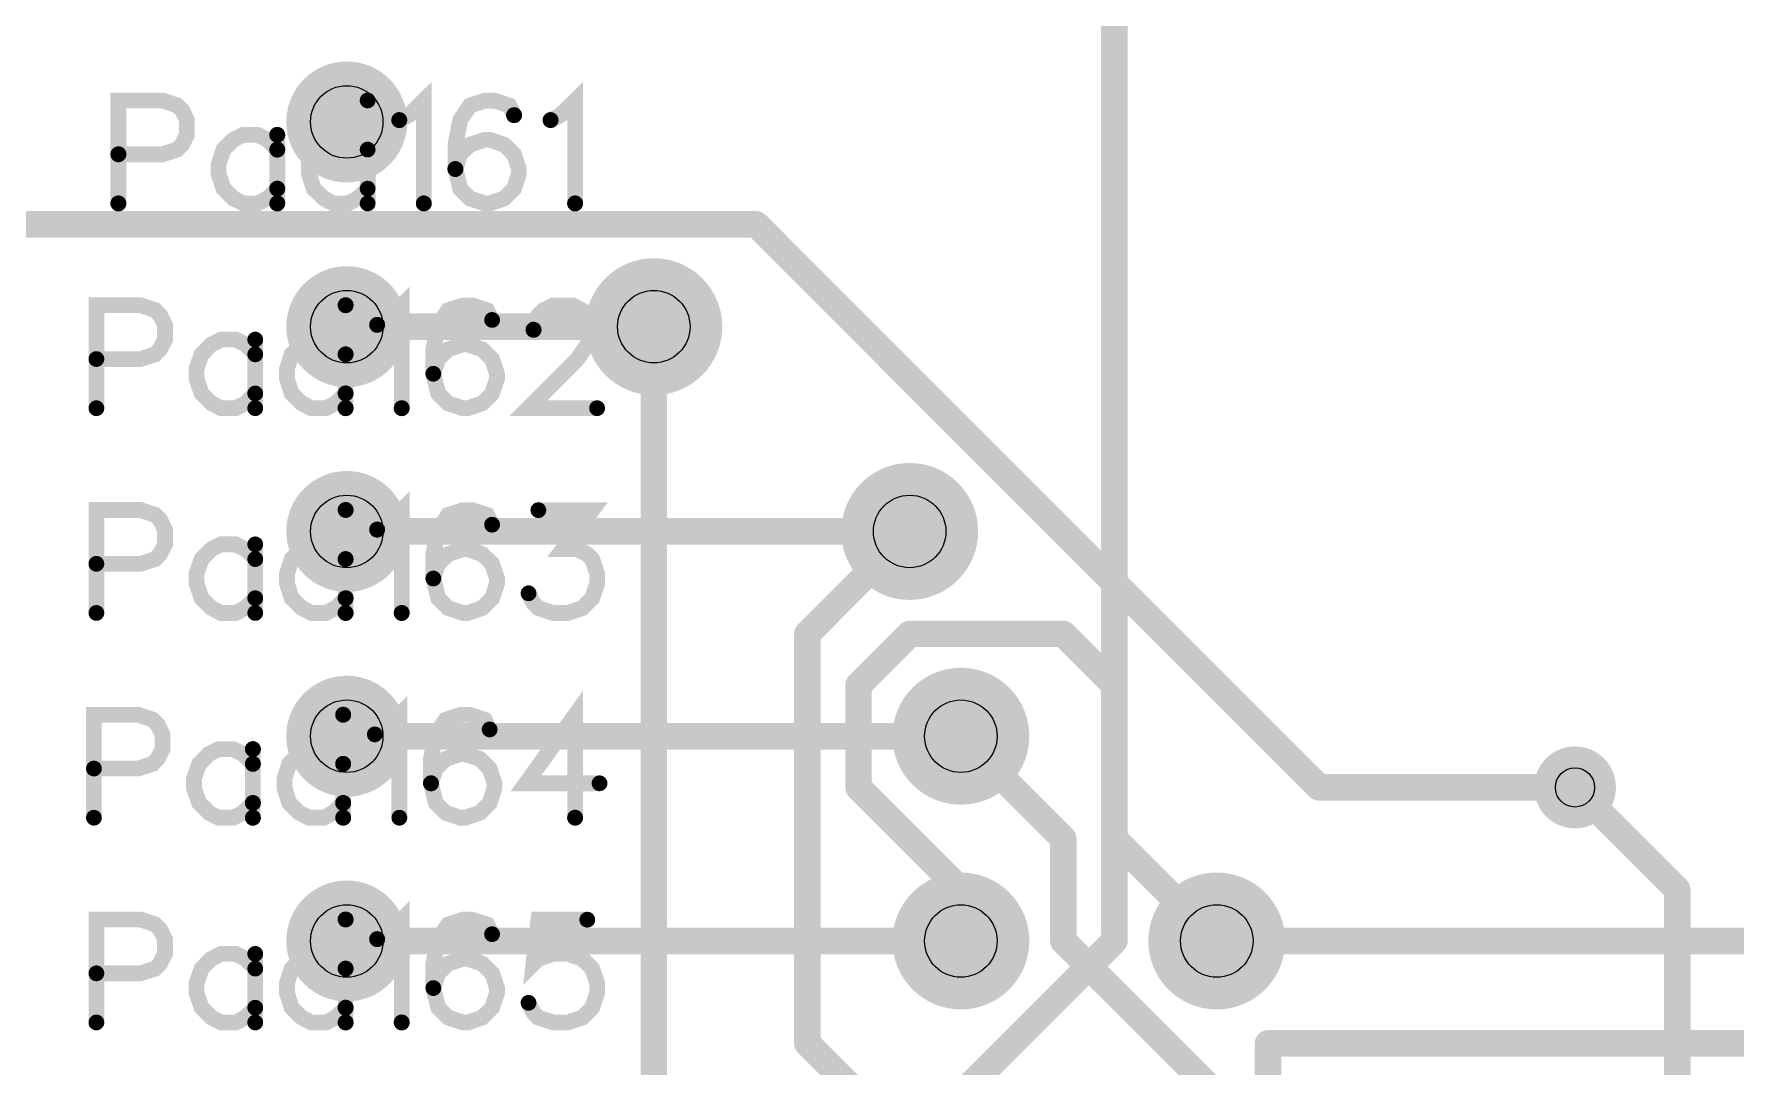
# Model space of a CAD drawing. Extents: x -0.03 to 2.52, y 0 to 2.59.
# Drawn here: x 0.847 to 1.679, y 1.513 to 2.018 of the extents above; entities that cross this region are included whole.
import ezdxf

# ---------------------------------------------------------------- set-up
doc = ezdxf.new("R2010")
doc.units = 0
for name, color, linetype in [('Bottom', 6, 'CONTINUOUS'), ('Bottom_Mask', 10, 'CONTINUOUS'), ('Drill_Bottom', 8, 'CONTINUOUS'), ('Drill_Top', 7, 'CONTINUOUS'), ('Top', 5, 'CONTINUOUS'), ('Top_Mask', 3, 'CONTINUOUS'), ('Top_Silk', 2, 'CONTINUOUS')]:
    doc.layers.add(name, color=color, linetype=linetype)

msp = doc.modelspace()

# ---------------------------------------------------------------- linework, layer by layer
at = {"layer": 'Bottom', "linetype": 'CONTINUOUS', "const_width": 0.013}
for points in [[(1.375, 1.575), (1.375, 2.425)], [(1.15, 1.875), (1, 1.875)], [(1, 1.875), (1, 1.875)], [(1, 1.775), (1.275, 1.775)], [(1.275, 1.775), (1.275, 1.775)], [(1, 1.675), (1.3, 1.675)], [(1, 1.575), (1.3, 1.575)], [(1.275, 1.475), (1.375, 1.575)], [(1.425, 1.575), (1.6938, 1.575)], [(1.725, 1.525), (1.45, 1.525)], [(1.45, 1.525), (1.45, 1.025)]]:
    msp.add_lwpolyline(points, dxfattribs=at)
at = {"layer": 'Bottom', "linetype": 'CONTINUOUS'}
for points, const_width in [([(1.0148, 1.975, 1), (0.9852, 1.975, 1), (1.0148, 1.975, 1)], 0.0295), ([(1.0148, 1.875, 1), (0.9852, 1.875, 1), (1.0148, 1.875, 1)], 0.0295), ([(1.1648, 1.875, 1), (1.1352, 1.875, 1), (1.1648, 1.875, 1)], 0.0295), ([(0.9968, 1.875, 1), (1.0032, 1.875, 1), (0.9968, 1.875, 1)], 0.0065), ([(0.9968, 1.875, 1), (1.0032, 1.875, 1), (0.9968, 1.875, 1)], 0.0065), ([(1.1468, 1.875, 1), (1.1532, 1.875, 1), (1.1468, 1.875, 1)], 0.0065), ([(1.0148, 1.775, 1), (0.9852, 1.775, 1), (1.0148, 1.775, 1)], 0.0295), ([(1.2898, 1.775, 1), (1.2602, 1.775, 1), (1.2898, 1.775, 1)], 0.0295), ([(0.9968, 1.775, 1), (1.0032, 1.775, 1), (0.9968, 1.775, 1)], 0.0065), ([(1.2718, 1.775, 1), (1.2782, 1.775, 1), (1.2718, 1.775, 1)], 0.0065), ([(1.2718, 1.775, 1), (1.2782, 1.775, 1), (1.2718, 1.775, 1)], 0.0065), ([(1.0148, 1.675, 1), (0.9852, 1.675, 1), (1.0148, 1.675, 1)], 0.0295), ([(1.3148, 1.675, 1), (1.2852, 1.675, 1), (1.3148, 1.675, 1)], 0.0295), ([(0.9968, 1.675, 1), (1.0032, 1.675, 1), (0.9968, 1.675, 1)], 0.0065), ([(1.2968, 1.675, 1), (1.3032, 1.675, 1), (1.2968, 1.675, 1)], 0.0065), ([(1.61, 1.65, 1), (1.59, 1.65, 1), (1.61, 1.65, 1)], 0.02), ([(1.0148, 1.575, 1), (0.9852, 1.575, 1), (1.0148, 1.575, 1)], 0.0295), ([(1.3148, 1.575, 1), (1.2852, 1.575, 1), (1.3148, 1.575, 1)], 0.0295), ([(1.4398, 1.575, 1), (1.4102, 1.575, 1), (1.4398, 1.575, 1)], 0.0295), ([(0.9968, 1.575, 1), (1.0032, 1.575, 1), (0.9968, 1.575, 1)], 0.0065), ([(1.2968, 1.575, 1), (1.3032, 1.575, 1), (1.2968, 1.575, 1)], 0.0065), ([(1.3718, 1.575, 1), (1.3782, 1.575, 1), (1.3718, 1.575, 1)], 0.0065), ([(1.3718, 1.575, 1), (1.3782, 1.575, 1), (1.3718, 1.575, 1)], 0.0065), ([(1.4218, 1.575, 1), (1.4282, 1.575, 1), (1.4218, 1.575, 1)], 0.0065), ([(1.4468, 1.525, 1), (1.4532, 1.525, 1), (1.4468, 1.525, 1)], 0.0065), ([(1.4468, 1.525, 1), (1.4532, 1.525, 1), (1.4468, 1.525, 1)], 0.0065)]:
    msp.add_lwpolyline(points, format="xyb", dxfattribs=dict(at, const_width=const_width))
at = {"layer": 'Bottom_Mask', "linetype": 'CONTINUOUS'}
for points, const_width in [([(1.0148, 1.975, 1), (0.9852, 1.975, 1), (1.0148, 1.975, 1)], 0.0295), ([(0.9852, 1.975, 1), (1.0148, 1.975, 1), (0.9852, 1.975, 1)], 0.0295), ([(1.0148, 1.875, 1), (0.9852, 1.875, 1), (1.0148, 1.875, 1)], 0.0295), ([(0.9852, 1.875, 1), (1.0148, 1.875, 1), (0.9852, 1.875, 1)], 0.0295), ([(1.1667, 1.875, 1), (1.1333, 1.875, 1), (1.1667, 1.875, 1)], 0.0335), ([(1.1333, 1.875, 1), (1.1667, 1.875, 1), (1.1333, 1.875, 1)], 0.0335), ([(1.0148, 1.775, 1), (0.9852, 1.775, 1), (1.0148, 1.775, 1)], 0.0295), ([(0.9852, 1.775, 1), (1.0148, 1.775, 1), (0.9852, 1.775, 1)], 0.0295), ([(1.2917, 1.775, 1), (1.2583, 1.775, 1), (1.2917, 1.775, 1)], 0.0335), ([(1.2583, 1.775, 1), (1.2917, 1.775, 1), (1.2583, 1.775, 1)], 0.0335), ([(1.0148, 1.675, 1), (0.9852, 1.675, 1), (1.0148, 1.675, 1)], 0.0295), ([(0.9852, 1.675, 1), (1.0148, 1.675, 1), (0.9852, 1.675, 1)], 0.0295), ([(1.3167, 1.675, 1), (1.2833, 1.675, 1), (1.3167, 1.675, 1)], 0.0335), ([(1.2833, 1.675, 1), (1.3167, 1.675, 1), (1.2833, 1.675, 1)], 0.0335), ([(1.3167, 1.575, 1), (1.2833, 1.575, 1), (1.3167, 1.575, 1)], 0.0335), ([(1.2833, 1.575, 1), (1.3167, 1.575, 1), (1.2833, 1.575, 1)], 0.0335), ([(1.4417, 1.575, 1), (1.4083, 1.575, 1), (1.4417, 1.575, 1)], 0.0335), ([(1.4083, 1.575, 1), (1.4417, 1.575, 1), (1.4083, 1.575, 1)], 0.0335), ([(1.0148, 1.575, 1), (0.9852, 1.575, 1), (1.0148, 1.575, 1)], 0.0295), ([(0.9852, 1.575, 1), (1.0148, 1.575, 1), (0.9852, 1.575, 1)], 0.0295)]:
    msp.add_lwpolyline(points, format="xyb", dxfattribs=dict(at, const_width=const_width))
at = {"layer": 'Drill_Bottom'}
for centre, radius in [((1, 1.975), 0.0177), ((1, 1.875), 0.0177), ((1.15, 1.875), 0.0177), ((1, 1.775), 0.0177), ((1.275, 1.775), 0.0177), ((1, 1.675), 0.0177), ((1.3, 1.675), 0.0177), ((1.6, 1.65), 0.0096), ((1, 1.575), 0.0177), ((1.3, 1.575), 0.0177), ((1.425, 1.575), 0.0177)]:
    msp.add_circle(centre, radius, dxfattribs=at)
at = {"layer": 'Drill_Top'}
for centre, radius in [((1, 1.975), 0.0177), ((1, 1.875), 0.0177), ((1.15, 1.875), 0.0177), ((1, 1.775), 0.0177), ((1.275, 1.775), 0.0177), ((1, 1.675), 0.0177), ((1.3, 1.675), 0.0177), ((1.6, 1.65), 0.0096), ((1, 1.575), 0.0177), ((1.3, 1.575), 0.0177), ((1.425, 1.575), 0.0177)]:
    msp.add_circle(centre, radius, dxfattribs=at)
at = {"layer": 'Top', "linetype": 'CONTINUOUS'}
for points, const_width in [([(1.0148, 1.975, 1), (0.9852, 1.975, 1), (1.0148, 1.975, 1)], 0.0295), ([(1.1968, 1.925, 1), (1.2032, 1.925, 1), (1.1968, 1.925, 1)], 0.0065), ([(1.1968, 1.925, 1), (1.2032, 1.925, 1), (1.1968, 1.925, 1)], 0.0065), ([(1.0148, 1.875, 1), (0.9852, 1.875, 1), (1.0148, 1.875, 1)], 0.0295), ([(1.1648, 1.875, 1), (1.1352, 1.875, 1), (1.1648, 1.875, 1)], 0.0295), ([(1.1468, 1.875, 1), (1.1532, 1.875, 1), (1.1468, 1.875, 1)], 0.0065), ([(1.0148, 1.775, 1), (0.9852, 1.775, 1), (1.0148, 1.775, 1)], 0.0295), ([(1.2898, 1.775, 1), (1.2602, 1.775, 1), (1.2898, 1.775, 1)], 0.0295), ([(1.2718, 1.775, 1), (1.2782, 1.775, 1), (1.2718, 1.775, 1)], 0.0065), ([(1.2218, 1.725, 1), (1.2282, 1.725, 1), (1.2218, 1.725, 1)], 0.0065), ([(1.2218, 1.725, 1), (1.2282, 1.725, 1), (1.2218, 1.725, 1)], 0.0065), ([(1.2718, 1.725, 1), (1.2782, 1.725, 1), (1.2718, 1.725, 1)], 0.0065), ([(1.2718, 1.725, 1), (1.2782, 1.725, 1), (1.2718, 1.725, 1)], 0.0065), ([(1.3468, 1.725, 1), (1.3532, 1.725, 1), (1.3468, 1.725, 1)], 0.0065), ([(1.3468, 1.725, 1), (1.3532, 1.725, 1), (1.3468, 1.725, 1)], 0.0065), ([(1.0148, 1.675, 1), (0.9852, 1.675, 1), (1.0148, 1.675, 1)], 0.0295), ([(1.2468, 1.7, 1), (1.2532, 1.7, 1), (1.2468, 1.7, 1)], 0.0065), ([(1.2468, 1.7, 1), (1.2532, 1.7, 1), (1.2468, 1.7, 1)], 0.0065), ([(1.3148, 1.675, 1), (1.2852, 1.675, 1), (1.3148, 1.675, 1)], 0.0295), ([(1.3718, 1.7, 1), (1.3782, 1.7, 1), (1.3718, 1.7, 1)], 0.0065), ([(1.3718, 1.7, 1), (1.3782, 1.7, 1), (1.3718, 1.7, 1)], 0.0065), ([(1.2968, 1.675, 1), (1.3032, 1.675, 1), (1.2968, 1.675, 1)], 0.0065), ([(1.61, 1.65, 1), (1.59, 1.65, 1), (1.61, 1.65, 1)], 0.02), ([(1.2468, 1.65, 1), (1.2532, 1.65, 1), (1.2468, 1.65, 1)], 0.0065), ([(1.2468, 1.65, 1), (1.2532, 1.65, 1), (1.2468, 1.65, 1)], 0.0065), ([(1.4718, 1.65, 1), (1.4782, 1.65, 1), (1.4718, 1.65, 1)], 0.0065), ([(1.4718, 1.65, 1), (1.4782, 1.65, 1), (1.4718, 1.65, 1)], 0.0065), ([(1.5968, 1.65, 1), (1.6032, 1.65, 1), (1.5968, 1.65, 1)], 0.0065), ([(1.5968, 1.65, 1), (1.6032, 1.65, 1), (1.5968, 1.65, 1)], 0.0065), ([(1.3468, 1.625, 1), (1.3532, 1.625, 1), (1.3468, 1.625, 1)], 0.0065), ([(1.3468, 1.625, 1), (1.3532, 1.625, 1), (1.3468, 1.625, 1)], 0.0065), ([(1.3718, 1.625, 1), (1.3782, 1.625, 1), (1.3718, 1.625, 1)], 0.0065), ([(1.3718, 1.625, 1), (1.3782, 1.625, 1), (1.3718, 1.625, 1)], 0.0065), ([(1.2968, 1.6, 1), (1.3032, 1.6, 1), (1.2968, 1.6, 1)], 0.0065), ([(1.2968, 1.6, 1), (1.3032, 1.6, 1), (1.2968, 1.6, 1)], 0.0065), ([(1.6468, 1.6, 1), (1.6532, 1.6, 1), (1.6468, 1.6, 1)], 0.0065), ([(1.6468, 1.6, 1), (1.6532, 1.6, 1), (1.6468, 1.6, 1)], 0.0065), ([(1.0148, 1.575, 1), (0.9852, 1.575, 1), (1.0148, 1.575, 1)], 0.0295), ([(1.3148, 1.575, 1), (1.2852, 1.575, 1), (1.3148, 1.575, 1)], 0.0295), ([(1.4398, 1.575, 1), (1.4102, 1.575, 1), (1.4398, 1.575, 1)], 0.0295), ([(1.2968, 1.575, 1), (1.3032, 1.575, 1), (1.2968, 1.575, 1)], 0.0065), ([(1.3468, 1.575, 1), (1.3532, 1.575, 1), (1.3468, 1.575, 1)], 0.0065), ([(1.3468, 1.575, 1), (1.3532, 1.575, 1), (1.3468, 1.575, 1)], 0.0065), ([(1.4218, 1.575, 1), (1.4282, 1.575, 1), (1.4218, 1.575, 1)], 0.0065), ([(1.2218, 1.525, 1), (1.2282, 1.525, 1), (1.2218, 1.525, 1)], 0.0065), ([(1.2218, 1.525, 1), (1.2282, 1.525, 1), (1.2218, 1.525, 1)], 0.0065)]:
    msp.add_lwpolyline(points, format="xyb", dxfattribs=dict(at, const_width=const_width))
at = {"layer": 'Top', "linetype": 'CONTINUOUS', "const_width": 0.013}
for points in [[(1.2, 1.925), (0.35, 1.925)], [(1.475, 1.65), (1.2, 1.925)], [(1.15, 1.875), (1.15, 1.4)], [(1.275, 1.775), (1.225, 1.725)], [(1.225, 1.725), (1.225, 1.525)], [(1.25, 1.7), (1.275, 1.725)], [(1.275, 1.725), (1.35, 1.725)], [(1.35, 1.725), (1.375, 1.7)], [(1.25, 1.65), (1.25, 1.7)], [(1.375, 1.7), (1.375, 1.625)], [(1.3, 1.675), (1.35, 1.625)], [(1.3, 1.6), (1.25, 1.65)], [(1.6, 1.65), (1.475, 1.65)], [(1.65, 1.6), (1.6, 1.65)], [(1.35, 1.625), (1.35, 1.575)], [(1.375, 1.625), (1.425, 1.575)], [(1.3, 1.575), (1.3, 1.6)], [(1.65, 1.425), (1.65, 1.6)], [(1.35, 1.575), (1.425, 1.5)], [(1.225, 1.525), (1.275, 1.475)]]:
    msp.add_lwpolyline(points, dxfattribs=at)
at = {"layer": 'Top_Mask', "linetype": 'CONTINUOUS'}
for points, const_width in [([(1.0148, 1.975, 1), (0.9852, 1.975, 1), (1.0148, 1.975, 1)], 0.0295), ([(0.9852, 1.975, 1), (1.0148, 1.975, 1), (0.9852, 1.975, 1)], 0.0295), ([(1.0148, 1.875, 1), (0.9852, 1.875, 1), (1.0148, 1.875, 1)], 0.0295), ([(0.9852, 1.875, 1), (1.0148, 1.875, 1), (0.9852, 1.875, 1)], 0.0295), ([(1.1667, 1.875, 1), (1.1333, 1.875, 1), (1.1667, 1.875, 1)], 0.0335), ([(1.1333, 1.875, 1), (1.1667, 1.875, 1), (1.1333, 1.875, 1)], 0.0335), ([(1.0148, 1.775, 1), (0.9852, 1.775, 1), (1.0148, 1.775, 1)], 0.0295), ([(0.9852, 1.775, 1), (1.0148, 1.775, 1), (0.9852, 1.775, 1)], 0.0295), ([(1.2917, 1.775, 1), (1.2583, 1.775, 1), (1.2917, 1.775, 1)], 0.0335), ([(1.2583, 1.775, 1), (1.2917, 1.775, 1), (1.2583, 1.775, 1)], 0.0335), ([(1.0148, 1.675, 1), (0.9852, 1.675, 1), (1.0148, 1.675, 1)], 0.0295), ([(0.9852, 1.675, 1), (1.0148, 1.675, 1), (0.9852, 1.675, 1)], 0.0295), ([(1.3167, 1.675, 1), (1.2833, 1.675, 1), (1.3167, 1.675, 1)], 0.0335), ([(1.2833, 1.675, 1), (1.3167, 1.675, 1), (1.2833, 1.675, 1)], 0.0335), ([(1.3167, 1.575, 1), (1.2833, 1.575, 1), (1.3167, 1.575, 1)], 0.0335), ([(1.2833, 1.575, 1), (1.3167, 1.575, 1), (1.2833, 1.575, 1)], 0.0335), ([(1.4417, 1.575, 1), (1.4083, 1.575, 1), (1.4417, 1.575, 1)], 0.0335), ([(1.4083, 1.575, 1), (1.4417, 1.575, 1), (1.4083, 1.575, 1)], 0.0335), ([(1.0148, 1.575, 1), (0.9852, 1.575, 1), (1.0148, 1.575, 1)], 0.0295), ([(0.9852, 1.575, 1), (1.0148, 1.575, 1), (0.9852, 1.575, 1)], 0.0295)]:
    msp.add_lwpolyline(points, format="xyb", dxfattribs=dict(at, const_width=const_width))
at = {"layer": 'Top_Silk', "linetype": 'CONTINUOUS', "const_width": 0.0077}
for points in [[(0.8884, 1.9592), (0.91, 1.9592), (0.9171, 1.9615), (0.9196, 1.964), (0.9219, 1.9687), (0.9219, 1.9759), (0.9196, 1.9807), (0.9171, 1.9831), (0.91, 1.9855), (0.8884, 1.9855), (0.8884, 1.9352)], [(1.0102, 1.9855), (1.0102, 1.9352)], [(1.0256, 1.9759), (1.0304, 1.9783), (1.0376, 1.9854), (1.0376, 1.9352)], [(1.0817, 1.9783), (1.0794, 1.983), (1.0722, 1.9854), (1.0674, 1.9854), (1.0602, 1.983), (1.0554, 1.9759), (1.0531, 1.9639), (1.0531, 1.952), (1.0554, 1.9424), (1.0602, 1.9376), (1.0674, 1.9352), (1.0698, 1.9352), (1.0769, 1.9376), (1.0817, 1.9424), (1.0841, 1.9496), (1.0841, 1.952), (1.0817, 1.9592), (1.0769, 1.9639), (1.0698, 1.9663), (1.0674, 1.9663), (1.0602, 1.9639), (1.0554, 1.9592), (1.0531, 1.952)], [(1.0996, 1.9759), (1.1044, 1.9783), (1.1116, 1.9854), (1.1116, 1.9352)], [(0.9661, 1.9615), (0.9613, 1.9663), (0.9565, 1.9687), (0.9494, 1.9687), (0.9446, 1.9663), (0.9398, 1.9615), (0.9374, 1.9544), (0.9374, 1.9496), (0.9398, 1.9424), (0.9446, 1.9377), (0.9494, 1.9352), (0.9565, 1.9352), (0.9613, 1.9377), (0.9661, 1.9424)], [(0.9661, 1.9687), (0.9661, 1.9352)], [(1.0102, 1.9615), (1.0054, 1.9663), (1.0006, 1.9687), (0.9934, 1.9687), (0.9887, 1.9663), (0.9839, 1.9615), (0.9815, 1.9544), (0.9815, 1.9496), (0.9839, 1.9424), (0.9887, 1.9377), (0.9934, 1.9352), (1.0006, 1.9352), (1.0054, 1.9377), (1.0102, 1.9424)], [(0.8777, 1.8592), (0.8993, 1.8592), (0.9064, 1.8615), (0.9088, 1.864), (0.9112, 1.8687), (0.9112, 1.8759), (0.9088, 1.8807), (0.9064, 1.8831), (0.8993, 1.8855), (0.8777, 1.8855), (0.8777, 1.8352)], [(0.9994, 1.8855), (0.9994, 1.8352)], [(1.0149, 1.8759), (1.0197, 1.8783), (1.0269, 1.8854), (1.0269, 1.8352)], [(1.071, 1.8783), (1.0686, 1.883), (1.0614, 1.8854), (1.0567, 1.8854), (1.0495, 1.883), (1.0447, 1.8759), (1.0423, 1.8639), (1.0423, 1.852), (1.0447, 1.8424), (1.0495, 1.8376), (1.0567, 1.8352), (1.0591, 1.8352), (1.0662, 1.8376), (1.071, 1.8424), (1.0734, 1.8496), (1.0734, 1.852), (1.071, 1.8592), (1.0662, 1.8639), (1.0591, 1.8663), (1.0567, 1.8663), (1.0495, 1.8639), (1.0447, 1.8592), (1.0423, 1.852)], [(1.0912, 1.8735), (1.0912, 1.8759), (1.0936, 1.8807), (1.096, 1.883), (1.1008, 1.8854), (1.1104, 1.8854), (1.1151, 1.883), (1.1175, 1.8807), (1.1199, 1.8759), (1.1199, 1.8711), (1.1175, 1.8663), (1.1127, 1.8592), (1.0888, 1.8352), (1.1223, 1.8352)], [(0.9553, 1.8615), (0.9506, 1.8663), (0.9458, 1.8687), (0.9386, 1.8687), (0.9338, 1.8663), (0.9291, 1.8615), (0.9266, 1.8544), (0.9266, 1.8496), (0.9291, 1.8424), (0.9338, 1.8377), (0.9386, 1.8352), (0.9458, 1.8352), (0.9506, 1.8377), (0.9553, 1.8424)], [(0.9553, 1.8687), (0.9553, 1.8352)], [(0.9994, 1.8615), (0.9947, 1.8663), (0.9899, 1.8687), (0.9827, 1.8687), (0.9779, 1.8663), (0.9731, 1.8615), (0.9708, 1.8544), (0.9708, 1.8496), (0.9731, 1.8424), (0.9779, 1.8377), (0.9827, 1.8352), (0.9899, 1.8352), (0.9947, 1.8377), (0.9994, 1.8424)], [(0.8777, 1.7592), (0.8993, 1.7592), (0.9064, 1.7615), (0.9088, 1.764), (0.9112, 1.7687), (0.9112, 1.7759), (0.9088, 1.7807), (0.9064, 1.7831), (0.8993, 1.7855), (0.8777, 1.7855), (0.8777, 1.7352)], [(0.9994, 1.7855), (0.9994, 1.7352)], [(1.0149, 1.7759), (1.0197, 1.7783), (1.0269, 1.7854), (1.0269, 1.7352)], [(1.071, 1.7783), (1.0686, 1.783), (1.0614, 1.7854), (1.0567, 1.7854), (1.0495, 1.783), (1.0447, 1.7759), (1.0423, 1.7639), (1.0423, 1.752), (1.0447, 1.7424), (1.0495, 1.7376), (1.0567, 1.7352), (1.0591, 1.7352), (1.0662, 1.7376), (1.071, 1.7424), (1.0734, 1.7496), (1.0734, 1.752), (1.071, 1.7592), (1.0662, 1.7639), (1.0591, 1.7663), (1.0567, 1.7663), (1.0495, 1.7639), (1.0447, 1.7592), (1.0423, 1.752)], [(1.0936, 1.7854), (1.1199, 1.7854), (1.1056, 1.7663), (1.1127, 1.7663), (1.1175, 1.7639), (1.1199, 1.7615), (1.1223, 1.7544), (1.1223, 1.7496), (1.1199, 1.7424), (1.1151, 1.7376), (1.1079, 1.7352), (1.1007, 1.7352), (1.0936, 1.7376), (1.0912, 1.74), (1.0888, 1.7448)], [(0.9553, 1.7615), (0.9506, 1.7663), (0.9458, 1.7687), (0.9386, 1.7687), (0.9338, 1.7663), (0.9291, 1.7615), (0.9266, 1.7544), (0.9266, 1.7496), (0.9291, 1.7424), (0.9338, 1.7377), (0.9386, 1.7352), (0.9458, 1.7352), (0.9506, 1.7377), (0.9553, 1.7424)], [(0.9553, 1.7687), (0.9553, 1.7352)], [(0.9994, 1.7615), (0.9947, 1.7663), (0.9899, 1.7687), (0.9827, 1.7687), (0.9779, 1.7663), (0.9731, 1.7615), (0.9708, 1.7544), (0.9708, 1.7496), (0.9731, 1.7424), (0.9779, 1.7377), (0.9827, 1.7352), (0.9899, 1.7352), (0.9947, 1.7377), (0.9994, 1.7424)], [(1.1116, 1.6352), (1.1116, 1.6854), (1.0876, 1.652), (1.1235, 1.652)], [(0.8765, 1.6592), (0.8981, 1.6592), (0.9052, 1.6615), (0.9076, 1.664), (0.91, 1.6687), (0.91, 1.6759), (0.9076, 1.6807), (0.9052, 1.6831), (0.8981, 1.6855), (0.8765, 1.6855), (0.8765, 1.6352)], [(0.9982, 1.6855), (0.9982, 1.6352)], [(1.0137, 1.6759), (1.0185, 1.6783), (1.0257, 1.6854), (1.0257, 1.6352)], [(1.0698, 1.6783), (1.0674, 1.683), (1.0602, 1.6854), (1.0555, 1.6854), (1.0483, 1.683), (1.0435, 1.6759), (1.0411, 1.6639), (1.0411, 1.652), (1.0435, 1.6424), (1.0483, 1.6376), (1.0555, 1.6352), (1.0579, 1.6352), (1.065, 1.6376), (1.0698, 1.6424), (1.0722, 1.6496), (1.0722, 1.652), (1.0698, 1.6592), (1.065, 1.6639), (1.0579, 1.6663), (1.0555, 1.6663), (1.0483, 1.6639), (1.0435, 1.6592), (1.0411, 1.652)], [(0.9541, 1.6615), (0.9494, 1.6663), (0.9446, 1.6687), (0.9374, 1.6687), (0.9326, 1.6663), (0.9279, 1.6615), (0.9254, 1.6544), (0.9254, 1.6496), (0.9279, 1.6424), (0.9326, 1.6377), (0.9374, 1.6352), (0.9446, 1.6352), (0.9494, 1.6377), (0.9541, 1.6424)], [(0.9541, 1.6687), (0.9541, 1.6352)], [(0.9982, 1.6615), (0.9935, 1.6663), (0.9887, 1.6687), (0.9815, 1.6687), (0.9767, 1.6663), (0.9719, 1.6615), (0.9696, 1.6544), (0.9696, 1.6496), (0.9719, 1.6424), (0.9767, 1.6377), (0.9815, 1.6352), (0.9887, 1.6352), (0.9935, 1.6377), (0.9982, 1.6424)], [(0.8777, 1.5592), (0.8993, 1.5592), (0.9064, 1.5615), (0.9088, 1.564), (0.9112, 1.5687), (0.9112, 1.5759), (0.9088, 1.5807), (0.9064, 1.5831), (0.8993, 1.5855), (0.8777, 1.5855), (0.8777, 1.5352)], [(0.9994, 1.5855), (0.9994, 1.5352)], [(1.0149, 1.5759), (1.0197, 1.5783), (1.0269, 1.5854), (1.0269, 1.5352)], [(1.071, 1.5783), (1.0686, 1.583), (1.0614, 1.5854), (1.0567, 1.5854), (1.0495, 1.583), (1.0447, 1.5759), (1.0423, 1.5639), (1.0423, 1.552), (1.0447, 1.5424), (1.0495, 1.5376), (1.0567, 1.5352), (1.0591, 1.5352), (1.0662, 1.5376), (1.071, 1.5424), (1.0734, 1.5496), (1.0734, 1.552), (1.071, 1.5592), (1.0662, 1.5639), (1.0591, 1.5663), (1.0567, 1.5663), (1.0495, 1.5639), (1.0447, 1.5592), (1.0423, 1.552)], [(1.1175, 1.5854), (1.0936, 1.5854), (1.0912, 1.5639), (1.0936, 1.5663), (1.1008, 1.5687), (1.1079, 1.5687), (1.1151, 1.5663), (1.1199, 1.5615), (1.1223, 1.5544), (1.1223, 1.5496), (1.1199, 1.5424), (1.1151, 1.5376), (1.1079, 1.5352), (1.1008, 1.5352), (1.0936, 1.5376), (1.0912, 1.54), (1.0888, 1.5448)], [(0.9553, 1.5615), (0.9506, 1.5663), (0.9458, 1.5687), (0.9386, 1.5687), (0.9338, 1.5663), (0.9291, 1.5615), (0.9266, 1.5544), (0.9266, 1.5496), (0.9291, 1.5424), (0.9338, 1.5377), (0.9386, 1.5352), (0.9458, 1.5352), (0.9506, 1.5377), (0.9553, 1.5424)], [(0.9553, 1.5687), (0.9553, 1.5352)], [(0.9994, 1.5615), (0.9947, 1.5663), (0.9899, 1.5687), (0.9827, 1.5687), (0.9779, 1.5663), (0.9731, 1.5615), (0.9708, 1.5544), (0.9708, 1.5496), (0.9731, 1.5424), (0.9779, 1.5377), (0.9827, 1.5352), (0.9899, 1.5352), (0.9947, 1.5377), (0.9994, 1.5424)]]:
    msp.add_lwpolyline(points, dxfattribs=at)
at = {"layer": 'Top_Silk', "linetype": 'CONTINUOUS', "const_width": 0.0039}
for points in [[(1.0083, 1.9855, 1), (1.0121, 1.9855, 1), (1.0083, 1.9855, 1)], [(1.0237, 1.9759, 1), (1.0276, 1.9759, 1), (1.0237, 1.9759, 1)], [(1.0798, 1.9783, 1), (1.0837, 1.9783, 1), (1.0798, 1.9783, 1)], [(1.0976, 1.9759, 1), (1.1015, 1.9759, 1), (1.0976, 1.9759, 1)], [(0.9641, 1.9687, 1), (0.968, 1.9687, 1), (0.9641, 1.9687, 1)], [(0.8865, 1.9592, 1), (0.8904, 1.9592, 1), (0.8865, 1.9592, 1)], [(0.9641, 1.9615, 1), (0.968, 1.9615, 1), (0.9641, 1.9615, 1)], [(1.0083, 1.9615, 1), (1.0121, 1.9615, 1), (1.0083, 1.9615, 1)], [(1.0511, 1.952, 1), (1.055, 1.952, 1), (1.0511, 1.952, 1)], [(0.9641, 1.9424, 1), (0.968, 1.9424, 1), (0.9641, 1.9424, 1)], [(1.0083, 1.9424, 1), (1.0121, 1.9424, 1), (1.0083, 1.9424, 1)], [(0.8865, 1.9352, 1), (0.8904, 1.9352, 1), (0.8865, 1.9352, 1)], [(0.9641, 1.9352, 1), (0.968, 1.9352, 1), (0.9641, 1.9352, 1)], [(1.0083, 1.9352, 1), (1.0121, 1.9352, 1), (1.0083, 1.9352, 1)], [(1.0357, 1.9352, 1), (1.0396, 1.9352, 1), (1.0357, 1.9352, 1)], [(1.1096, 1.9352, 1), (1.1135, 1.9352, 1), (1.1096, 1.9352, 1)], [(0.9975, 1.8855, 1), (1.0014, 1.8855, 1), (0.9975, 1.8855, 1)], [(1.0129, 1.8759, 1), (1.0168, 1.8759, 1), (1.0129, 1.8759, 1)], [(1.0691, 1.8783, 1), (1.0729, 1.8783, 1), (1.0691, 1.8783, 1)], [(0.9534, 1.8687, 1), (0.9572, 1.8687, 1), (0.9534, 1.8687, 1)], [(1.0893, 1.8735, 1), (1.0932, 1.8735, 1), (1.0893, 1.8735, 1)], [(0.8758, 1.8592, 1), (0.8796, 1.8592, 1), (0.8758, 1.8592, 1)], [(0.9534, 1.8615, 1), (0.9572, 1.8615, 1), (0.9534, 1.8615, 1)], [(0.9975, 1.8615, 1), (1.0014, 1.8615, 1), (0.9975, 1.8615, 1)], [(1.0404, 1.852, 1), (1.0442, 1.852, 1), (1.0404, 1.852, 1)], [(0.9534, 1.8424, 1), (0.9572, 1.8424, 1), (0.9534, 1.8424, 1)], [(0.9975, 1.8424, 1), (1.0014, 1.8424, 1), (0.9975, 1.8424, 1)], [(0.8758, 1.8352, 1), (0.8796, 1.8352, 1), (0.8758, 1.8352, 1)], [(0.9534, 1.8352, 1), (0.9572, 1.8352, 1), (0.9534, 1.8352, 1)], [(0.9975, 1.8352, 1), (1.0014, 1.8352, 1), (0.9975, 1.8352, 1)], [(1.0249, 1.8352, 1), (1.0288, 1.8352, 1), (1.0249, 1.8352, 1)], [(1.1204, 1.8352, 1), (1.1242, 1.8352, 1), (1.1204, 1.8352, 1)], [(0.9975, 1.7855, 1), (1.0014, 1.7855, 1), (0.9975, 1.7855, 1)], [(1.0917, 1.7854, 1), (1.0955, 1.7854, 1), (1.0917, 1.7854, 1)], [(1.0129, 1.7759, 1), (1.0168, 1.7759, 1), (1.0129, 1.7759, 1)], [(1.0691, 1.7783, 1), (1.0729, 1.7783, 1), (1.0691, 1.7783, 1)], [(0.9534, 1.7687, 1), (0.9572, 1.7687, 1), (0.9534, 1.7687, 1)], [(0.8758, 1.7592, 1), (0.8796, 1.7592, 1), (0.8758, 1.7592, 1)], [(0.9534, 1.7615, 1), (0.9572, 1.7615, 1), (0.9534, 1.7615, 1)], [(0.9975, 1.7615, 1), (1.0014, 1.7615, 1), (0.9975, 1.7615, 1)], [(1.0404, 1.752, 1), (1.0442, 1.752, 1), (1.0404, 1.752, 1)], [(0.9534, 1.7424, 1), (0.9572, 1.7424, 1), (0.9534, 1.7424, 1)], [(0.9975, 1.7424, 1), (1.0014, 1.7424, 1), (0.9975, 1.7424, 1)], [(1.0869, 1.7448, 1), (1.0907, 1.7448, 1), (1.0869, 1.7448, 1)], [(0.8758, 1.7352, 1), (0.8796, 1.7352, 1), (0.8758, 1.7352, 1)], [(0.9534, 1.7352, 1), (0.9572, 1.7352, 1), (0.9534, 1.7352, 1)], [(0.9975, 1.7352, 1), (1.0014, 1.7352, 1), (0.9975, 1.7352, 1)], [(1.0249, 1.7352, 1), (1.0288, 1.7352, 1), (1.0249, 1.7352, 1)], [(0.9963, 1.6855, 1), (1.0002, 1.6855, 1), (0.9963, 1.6855, 1)], [(1.0118, 1.6759, 1), (1.0156, 1.6759, 1), (1.0118, 1.6759, 1)], [(1.0679, 1.6783, 1), (1.0717, 1.6783, 1), (1.0679, 1.6783, 1)], [(0.9522, 1.6687, 1), (0.9561, 1.6687, 1), (0.9522, 1.6687, 1)], [(0.8746, 1.6592, 1), (0.8784, 1.6592, 1), (0.8746, 1.6592, 1)], [(0.9522, 1.6615, 1), (0.9561, 1.6615, 1), (0.9522, 1.6615, 1)], [(0.9963, 1.6615, 1), (1.0002, 1.6615, 1), (0.9963, 1.6615, 1)], [(1.0392, 1.652, 1), (1.0431, 1.652, 1), (1.0392, 1.652, 1)], [(1.1216, 1.652, 1), (1.1254, 1.652, 1), (1.1216, 1.652, 1)], [(0.9522, 1.6424, 1), (0.9561, 1.6424, 1), (0.9522, 1.6424, 1)], [(0.9963, 1.6424, 1), (1.0002, 1.6424, 1), (0.9963, 1.6424, 1)], [(0.8746, 1.6352, 1), (0.8784, 1.6352, 1), (0.8746, 1.6352, 1)], [(0.9522, 1.6352, 1), (0.9561, 1.6352, 1), (0.9522, 1.6352, 1)], [(0.9963, 1.6352, 1), (1.0002, 1.6352, 1), (0.9963, 1.6352, 1)], [(1.0238, 1.6352, 1), (1.0276, 1.6352, 1), (1.0238, 1.6352, 1)], [(1.1096, 1.6352, 1), (1.1135, 1.6352, 1), (1.1096, 1.6352, 1)], [(0.9975, 1.5855, 1), (1.0014, 1.5855, 1), (0.9975, 1.5855, 1)], [(1.1156, 1.5854, 1), (1.1194, 1.5854, 1), (1.1156, 1.5854, 1)], [(1.0129, 1.5759, 1), (1.0168, 1.5759, 1), (1.0129, 1.5759, 1)], [(1.0691, 1.5783, 1), (1.0729, 1.5783, 1), (1.0691, 1.5783, 1)], [(0.9534, 1.5687, 1), (0.9572, 1.5687, 1), (0.9534, 1.5687, 1)], [(0.8758, 1.5592, 1), (0.8796, 1.5592, 1), (0.8758, 1.5592, 1)], [(0.9534, 1.5615, 1), (0.9572, 1.5615, 1), (0.9534, 1.5615, 1)], [(0.9975, 1.5615, 1), (1.0014, 1.5615, 1), (0.9975, 1.5615, 1)], [(1.0404, 1.552, 1), (1.0442, 1.552, 1), (1.0404, 1.552, 1)], [(1.0869, 1.5448, 1), (1.0907, 1.5448, 1), (1.0869, 1.5448, 1)], [(0.8758, 1.5352, 1), (0.8796, 1.5352, 1), (0.8758, 1.5352, 1)], [(0.9534, 1.5424, 1), (0.9572, 1.5424, 1), (0.9534, 1.5424, 1)], [(0.9534, 1.5352, 1), (0.9572, 1.5352, 1), (0.9534, 1.5352, 1)], [(0.9975, 1.5424, 1), (1.0014, 1.5424, 1), (0.9975, 1.5424, 1)], [(0.9975, 1.5352, 1), (1.0014, 1.5352, 1), (0.9975, 1.5352, 1)], [(1.0249, 1.5352, 1), (1.0288, 1.5352, 1), (1.0249, 1.5352, 1)]]:
    msp.add_lwpolyline(points, format="xyb", dxfattribs=at)

doc.saveas('drawing.dxf')
